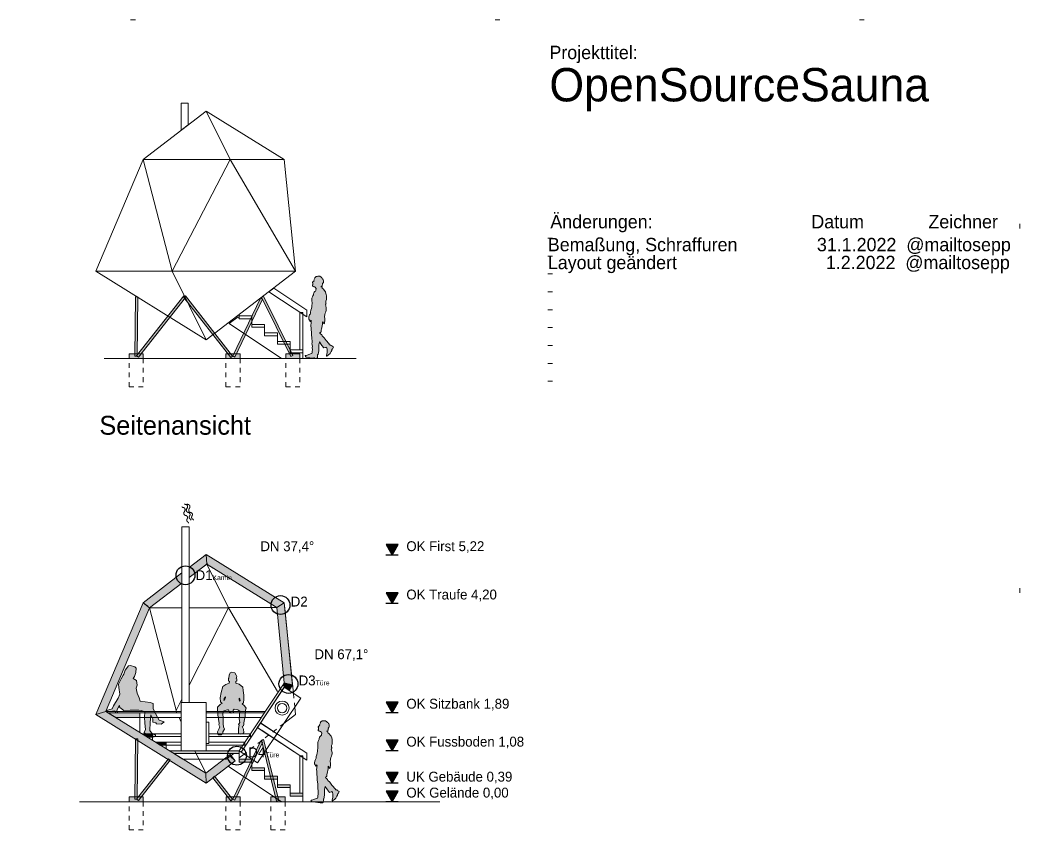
# Model space of a CAD drawing. Header units: metres. Extents: x -6 to 36, y -18 to 11.7.
# Drawn here: x 14.82 to 36, y -5.76 to 11.7 of the extents above; entities that cross this region are included whole.
import ezdxf

# ---------------------------------------------------------------- set-up
doc = ezdxf.new("R2010")
doc.units = ezdxf.units.M
doc.header["$LTSCALE"] = 2.54
doc.linetypes.add('ACAD_ISO07W100', pattern=[3, 0, -3])
doc.linetypes.add('Dash Style-5', pattern=[0.041656, 0.013885, -0.027771])
for name, color, linetype, lineweight, true_color in [('Dimension', 7, 'Continuous', 25, 0x000000), ('Fläche ... Fläche-Beton', 7, 'Continuous', 5, 0xd5d8d8), ('Fläche ... Fläche-Stahl', 7, 'Continuous', 5, 0xc9c5bf), ('Fläche ... Fläche-Weiss', 7, 'Continuous', 25, 0xfafafa), ('Linie ... Line-Plankopf', 7, 'ACAD_ISO07W100', 5, 0x000000), ('Linie ... Linie-Ansicht', 7, 'Continuous', 5, 0x000000), ('Linie ... Linie-Detail', 1, 'Continuous', 25, 0xff0000), ('Linie ... Linie-Holz', 7, 'Continuous', 35, 0x000000), ('Linie ... Linie-Verdeckt', 7, 'Dash Style-5', 5, 0x000000), ('Schnitt ... Schnitt-Holz', 7, 'Continuous', 0, 0x000000), ('Text', 7, 'Continuous', 25, 0x000000)]:
    doc.layers.add(name, color=color, linetype=linetype, lineweight=lineweight, true_color=true_color)
doc.styles.add('textstyle11', font='')
doc.styles.add('textstyle12', font='')
doc.styles.add('textstyle13', font='')
doc.styles.add('textstyle14', font='')
doc.styles.add('textstyle23', font='FUTURAL.TTF')
doc.styles.add('textstyle24', font='FUTURAL.TTF')
doc.styles.add('textstyle25', font='FUTURAL.TTF')
doc.styles.add('textstyle26', font='FUTURAL.TTF')
doc.styles.add('textstyle27', font='FUTURAL.TTF')
doc.styles.add('textstyle28', font='FUTURAL.TTF')
doc.styles.add('textstyle29', font='FUTURAL.TTF')
doc.styles.add('textstyle30', font='FUTURAL.TTF')
doc.styles.add('textstyle36', font='FUTURAL.TTF')
doc.styles.add('textstyle37', font='FUTURAL.TTF')
doc.styles.add('textstyle38', font='FUTURAL.TTF')
doc.styles.add('textstyle39', font='FUTURAL.TTF')
doc.styles.add('textstyle51', font='')
doc.styles.add('textstyle60', font='')
doc.styles.add('textstyle61', font='')
doc.styles.get('textstyle11').set_extended_font_data('Futura Lt BT')
doc.styles.get('textstyle12').set_extended_font_data('Futura Lt BT')
doc.styles.get('textstyle13').set_extended_font_data('Futura Lt BT')
doc.styles.get('textstyle14').set_extended_font_data('Futura Lt BT')
doc.styles.get('textstyle51').set_extended_font_data('Futura Lt BT')
doc.styles.get('textstyle60').set_extended_font_data('Futura Lt BT')
doc.styles.get('textstyle61').set_extended_font_data('Futura Lt BT')

# ---------------------------------------------------------------- blocks, each defined once
blk = doc.blocks.new('Höhenkote')
at = {"layer": 'Dimension', "transparency": 33554687}
blk.add_hatch(color=256, dxfattribs=at).paths.add_polyline_path([(0.13, 0.225), (-0.13, 0.225), (0, 0)], flags=0)
at = {"layer": 'Dimension'}
for q in [(-0.133, 0), (0.13, 0), (0.13, 0), (0.13, 0), (0.13, 0), (0.13, 0), (0.13, 0)]:
    blk.add_line((0.13, 0), q, dxfattribs=at)
at = {"layer": 'Dimension', "flags": 128}
blk.add_lwpolyline([(0.13, 0.225), (-0.13, 0.225), (0, 0)], close=True, dxfattribs=at)
blk = doc.blocks.new('Plankopf A4 hoch')
at = {"layer": 'Linie ... Line-Plankopf'}
for p, q in [((0, -2.673), (6.956, -2.673)), ((0, -2.941), (6.956, -2.941)), ((0, -3.209), (6.956, -3.209)), ((0, -3.477), (6.956, -3.477)), ((0, -3.745), (6.956, -3.745)), ((0, -4.013), (6.956, -4.013)), ((0, -4.281), (6.956, -4.281)), ((0, -4.548), (6.956, -4.548)), ((0, -4.816), (6.956, -4.816))]:
    blk.add_line(p, q, dxfattribs=at)
at = {"layer": 'Linie ... Linie-Verdeckt', "char_height": 0.3, "attachment_point": 1}
for s, insert, style in [('\\H0.2;Projekttitel: \\P\\H0.499999;OpenSourceSauna', (0.022, 0.21), 'textstyle14'), ('\\H0.2;Änderungen:                                Datum             Zeichner', (0.036, -2.325), 'textstyle12'), ('\\H0.2;Plannummer:\\~\\H0.5;1\\H0.2;\\PPlaninhalt: \\~Gesamtplan mit Grundriss, \\PSchnitt und Ansichten\\PMaßstab: \\~1:100\\PDatum\\~28.1.2022', (0.063, -16.102), 'textstyle13'), ('\\H0.1;Entwurfsverfasser: Josef Lehner Dipl.-Ing. (FH)\\PDownload: \\c14313472;\\Lwww.github.com/mailtosepp/OpenSourceSauna\\P\\c0;\\lHomepage: \\c14313472;\\Lwww.opensourcesauna.de\\P\\c0;\\lBüro Team-Holzkopf\\PLiebigstraße 39 \\fFutura Lt BT|b0|i1|c0|p0;Gartenhaus\\P\\fFutura Lt BT|b0|i0|c0|p0;D-80538 München ', (0.021, -18.838), 'textstyle11')]:
    blk.add_mtext(s, dxfattribs=dict(at, insert=insert, style=style))

msp = doc.modelspace()

# ---------------------------------------------------------------- hatches: boundary and pattern name
at = {"layer": 'Fläche ... Fläche-Beton', "linetype": 'Continuous', "lineweight": 0, "true_color": 0xadadad, "transparency": 33554687}
for points in [[(17.127, 4.629), (17.427, 4.629), (17.427, 4.529), (17.127, 4.529)], [(19.179, 4.629), (19.479, 4.629), (19.479, 4.529), (19.179, 4.529)], [(20.447, 4.629), (20.747, 4.629), (20.747, 4.529), (20.447, 4.529)], [(17.127, -4.762), (17.427, -4.762), (17.427, -4.862), (17.127, -4.862)], [(19.183, -4.762), (19.483, -4.762), (19.483, -4.862), (19.183, -4.862)], [(20.131, -4.762), (20.431, -4.762), (20.431, -4.862), (20.131, -4.862)]]:
    msp.add_hatch(color=253, dxfattribs=at).paths.add_polyline_path(points, flags=0)
at = {"layer": 'Fläche ... Fläche-Stahl', "linetype": 'Continuous', "lineweight": 0, "true_color": 0xadadad, "transparency": 33554687}
for points in [[(17.302, 4.579), (17.252, 4.579), (17.264, 5.837), (17.314, 5.837)], [(17.327, 4.553), (17.288, 4.584), (18.287, 5.853), (18.326, 5.822)], [(19.32, 4.58), (19.281, 4.549), (18.287, 5.822), (18.326, 5.853)], [(19.371, 4.559), (19.326, 4.581), (19.909, 5.804), (19.954, 5.782)], [(20.599, 4.59), (20.554, 4.568), (19.931, 5.826), (19.975, 5.848)], [(17.302, -4.812), (17.252, -4.812), (17.264, -3.529), (17.314, -3.529)], [(19.371, -4.832), (19.326, -4.81), (19.909, -3.587), (19.954, -3.609)], [(20.297, -4.839), (20.248, -4.851), (19.929, -3.559), (19.977, -3.547)], [(17.327, -4.838), (17.288, -4.807), (17.959, -3.954), (17.999, -3.985)], [(19.32, -4.811), (19.281, -4.841), (18.9, -4.354), (18.94, -4.324)]]:
    msp.add_hatch(color=253, dxfattribs=at).paths.add_polyline_path(points, flags=0)
at = {"layer": 'Fläche ... Fläche-Weiss', "true_color": 0xf2f2f2, "transparency": 33554687}
for points in [[(21.318, 4.575), (21.354, 4.603), (21.384, 4.632), (21.405, 4.673), (21.419, 4.697), (21.421, 4.716), (21.423, 4.72), (21.429, 4.726), (21.437, 4.726), (21.455, 4.776), (21.43, 4.785), (21.429, 4.79), (21.428, 4.795), (21.417, 4.801), (21.404, 4.806), (21.389, 4.812), (21.382, 4.816), (21.38, 4.821), (21.381, 4.829), (21.376, 4.833), (21.369, 4.833), (21.352, 4.851), (21.336, 4.868), (21.322, 4.889), (21.299, 4.906), (21.258, 4.968), (21.22, 5.007), (21.21, 5.029), (21.201, 5.037), (21.19, 5.046), (21.183, 5.051), (21.179, 5.056), (21.169, 5.06), (21.17, 5.073), (21.174, 5.08), (21.184, 5.082), (21.187, 5.084), (21.188, 5.093), (21.193, 5.094), (21.193, 5.105), (21.194, 5.12), (21.194, 5.134), (21.2, 5.152), (21.223, 5.254), (21.227, 5.285), (21.227, 5.3), (21.232, 5.309), (21.241, 5.296), (21.247, 5.275), (21.256, 5.259), (21.264, 5.274), (21.265, 5.29), (21.272, 5.323), (21.272, 5.374), (21.264, 5.408), (21.271, 5.457), (21.283, 5.49), (21.297, 5.519), (21.302, 5.549), (21.305, 5.57), (21.305, 5.601), (21.297, 5.646), (21.29, 5.67), (21.3, 5.68), (21.297, 5.689), (21.298, 5.694), (21.298, 5.704), (21.297, 5.709), (21.297, 5.746), (21.307, 5.778), (21.306, 5.808), (21.308, 5.827), (21.311, 5.853), (21.305, 5.885), (21.291, 5.93), (21.287, 5.943), (21.236, 6.002), (21.22, 6.017), (21.215, 6.045), (21.188, 6.049), (21.211, 6.059), (21.221, 6.067), (21.218, 6.082), (21.227, 6.093), (21.228, 6.101), (21.224, 6.116), (21.236, 6.131), (21.241, 6.132), (21.243, 6.14), (21.243, 6.169), (21.243, 6.182), (21.242, 6.192), (21.235, 6.205), (21.229, 6.214), (21.221, 6.226), (21.211, 6.239), (21.205, 6.244), (21.195, 6.25), (21.167, 6.27), (21.159, 6.272), (21.147, 6.27), (21.125, 6.269), (21.111, 6.268), (21.097, 6.268), (21.094, 6.267), (21.096, 6.266), (21.097, 6.266), (21.094, 6.264), (21.085, 6.262), (21.084, 6.261), (21.076, 6.254), (21.066, 6.247), (21.057, 6.24), (21.061, 6.237), (21.059, 6.228), (21.048, 6.199), (21.042, 6.189), (21.045, 6.177), (21.014, 6.142), (21.011, 6.137), (21.011, 6.134), (21.018, 6.129), (21.022, 6.127), (21.02, 6.118), (21.02, 6.109), (21.022, 6.105), (21.02, 6.104), (21.018, 6.095), (21.02, 6.088), (21.016, 6.085), (21.013, 6.079), (21.013, 6.071), (21.014, 6.062), (21.018, 6.059), (21.031, 6.053), (21.04, 6.051), (21.046, 6.049), (21.058, 6.044), (21.069, 6.04), (21.076, 6.035), (21.079, 6.025), (21.083, 6.015), (21.087, 6.012), (21.09, 6.011), (21.083, 5.976), (21.082, 5.967), (21.073, 5.957), (21.059, 5.946), (21.048, 5.931), (21.043, 5.922), (21.035, 5.89), (21.031, 5.879), (21.019, 5.856), (21.01, 5.835), (21.007, 5.819), (21.002, 5.803), (21.002, 5.788), (21.002, 5.733), (21.004, 5.719), (20.997, 5.62), (20.989, 5.59), (20.981, 5.55), (20.967, 5.513), (20.967, 5.48), (20.961, 5.466), (20.952, 5.45), (20.938, 5.414), (20.934, 5.384), (20.934, 5.361), (20.951, 5.338), (20.96, 5.306), (20.965, 5.312), (20.979, 5.33), (20.987, 5.341), (20.988, 5.32), (20.984, 5.28), (20.979, 5.234), (20.981, 5.208), (20.982, 5.186), (20.985, 5.172), (20.987, 5.122), (20.993, 5.101), (20.993, 5.078), (20.993, 5.058), (20.994, 5.037), (20.994, 5.022), (20.997, 4.971), (21.002, 4.934), (21.003, 4.912), (21.006, 4.889), (21.006, 4.868), (21.002, 4.836), (21.01, 4.787), (21.009, 4.753), (21.01, 4.719), (21.007, 4.678), (21.005, 4.656), (20.998, 4.631), (20.973, 4.624), (20.918, 4.606), (20.877, 4.592), (20.865, 4.588), (20.861, 4.585), (20.86, 4.581), (20.866, 4.571), (20.878, 4.558), (20.953, 4.544), (21.007, 4.538), (21.043, 4.543), (21.051, 4.542), (21.058, 4.537), (21.061, 4.531), (21.109, 4.529), (21.114, 4.539), (21.117, 4.55), (21.122, 4.587), (21.122, 4.607), (21.132, 4.618), (21.144, 4.693), (21.146, 4.72), (21.147, 4.744), (21.149, 4.813), (21.149, 4.824), (21.156, 4.842), (21.162, 4.878), (21.213, 4.806), (21.252, 4.751), (21.285, 4.763), (21.302, 4.771), (21.305, 4.765), (21.305, 4.761), (21.31, 4.755), (21.313, 4.754), (21.32, 4.726), (21.323, 4.695), (21.326, 4.653), (21.308, 4.592), (21.307, 4.582), (21.309, 4.578), (21.311, 4.577), (21.316, 4.575)], [(17.862, -3.178), (17.806, -3.222), (17.707, -3.212), (17.696, -3.189), (17.632, -3.176), (17.632, -3.105), (17.588, -3.019), (17.574, -3.185), (17.569, -3.357), (17.621, -3.429), (17.688, -3.448), (17.686, -3.483), (17.632, -3.498), (17.556, -3.497), (17.522, -3.439), (17.483, -3.431), (17.448, -3.399), (17.477, -3.333), (17.459, -3.197), (17.455, -3.068), (17.458, -2.956), (17.391, -2.933), (17.333, -2.92), (17.153, -2.924), (17.014, -2.931), (16.93, -2.868), (16.923, -2.826), (16.901, -2.862), (16.867, -2.926), (16.882, -2.976), (16.846, -2.978), (16.824, -2.938), (16.676, -2.959), (16.652, -2.928), (16.771, -2.896), (16.8, -2.831), (16.894, -2.672), (16.933, -2.583), (16.911, -2.44), (16.905, -2.373), (16.959, -2.256), (17, -2.183), (17.015, -2.16), (17.042, -2.079), (17.112, -1.987), (17.16, -1.976), (17.251, -2.005), (17.281, -2.032), (17.272, -2.127), (17.244, -2.213), (17.215, -2.253), (17.287, -2.298), (17.299, -2.393), (17.275, -2.459), (17.3, -2.561), (17.34, -2.662), (17.361, -2.732), (17.575, -2.761), (17.637, -2.784), (17.641, -2.887), (17.707, -3.038), (17.764, -3.132), (17.869, -3.169)], [(21.439, -4.844), (21.476, -4.816), (21.506, -4.788), (21.526, -4.746), (21.54, -4.722), (21.543, -4.704), (21.544, -4.7), (21.55, -4.693), (21.558, -4.693), (21.576, -4.644), (21.551, -4.634), (21.55, -4.629), (21.549, -4.624), (21.538, -4.618), (21.525, -4.613), (21.51, -4.608), (21.503, -4.603), (21.501, -4.598), (21.502, -4.591), (21.497, -4.587), (21.49, -4.587), (21.473, -4.569), (21.457, -4.551), (21.443, -4.53), (21.42, -4.513), (21.379, -4.451), (21.341, -4.412), (21.331, -4.391), (21.322, -4.382), (21.311, -4.374), (21.304, -4.368), (21.3, -4.363), (21.29, -4.359), (21.291, -4.347), (21.295, -4.339), (21.305, -4.337), (21.309, -4.336), (21.309, -4.327), (21.314, -4.325), (21.314, -4.314), (21.315, -4.3), (21.315, -4.286), (21.321, -4.267), (21.344, -4.165), (21.348, -4.135), (21.348, -4.119), (21.353, -4.11), (21.362, -4.124), (21.368, -4.144), (21.377, -4.16), (21.385, -4.145), (21.386, -4.129), (21.393, -4.096), (21.393, -4.045), (21.385, -4.011), (21.392, -3.962), (21.404, -3.929), (21.418, -3.9), (21.423, -3.871), (21.427, -3.849), (21.426, -3.818), (21.418, -3.774), (21.411, -3.749), (21.421, -3.74), (21.418, -3.731), (21.419, -3.725), (21.419, -3.716), (21.418, -3.71), (21.418, -3.673), (21.428, -3.641), (21.427, -3.612), (21.429, -3.592), (21.432, -3.566), (21.426, -3.534), (21.412, -3.489), (21.408, -3.476), (21.357, -3.417), (21.341, -3.402), (21.336, -3.374), (21.31, -3.371), (21.332, -3.36), (21.343, -3.352), (21.339, -3.337), (21.348, -3.327), (21.349, -3.319), (21.345, -3.304), (21.357, -3.288), (21.362, -3.287), (21.364, -3.279), (21.364, -3.25), (21.364, -3.238), (21.363, -3.228), (21.357, -3.214), (21.35, -3.205), (21.342, -3.194), (21.332, -3.181), (21.326, -3.176), (21.316, -3.169), (21.288, -3.149), (21.28, -3.148), (21.268, -3.149), (21.246, -3.15), (21.232, -3.151), (21.218, -3.151), (21.215, -3.152), (21.217, -3.153), (21.218, -3.154), (21.215, -3.156), (21.206, -3.157), (21.205, -3.159), (21.197, -3.166), (21.187, -3.173), (21.178, -3.18), (21.182, -3.182), (21.18, -3.191), (21.169, -3.221), (21.163, -3.231), (21.166, -3.242), (21.135, -3.277), (21.132, -3.282), (21.133, -3.285), (21.139, -3.29), (21.143, -3.293), (21.141, -3.302), (21.141, -3.311), (21.143, -3.314), (21.141, -3.316), (21.14, -3.324), (21.141, -3.332), (21.137, -3.335), (21.135, -3.341), (21.135, -3.348), (21.135, -3.357), (21.139, -3.361), (21.152, -3.366), (21.161, -3.368), (21.167, -3.371), (21.179, -3.375), (21.19, -3.379), (21.197, -3.384), (21.2, -3.394), (21.204, -3.404), (21.208, -3.408), (21.211, -3.409), (21.204, -3.443), (21.203, -3.452), (21.194, -3.463), (21.18, -3.473), (21.169, -3.489), (21.164, -3.497), (21.156, -3.529), (21.152, -3.541), (21.14, -3.564), (21.131, -3.585), (21.128, -3.601), (21.123, -3.617), (21.123, -3.632), (21.123, -3.687), (21.125, -3.701), (21.118, -3.799), (21.11, -3.83), (21.102, -3.869), (21.088, -3.906), (21.088, -3.939), (21.082, -3.953), (21.073, -3.969), (21.06, -4.005), (21.055, -4.036), (21.055, -4.058), (21.072, -4.082), (21.081, -4.114), (21.086, -4.107), (21.1, -4.089), (21.108, -4.078), (21.109, -4.099), (21.105, -4.139), (21.1, -4.186), (21.102, -4.212), (21.103, -4.233), (21.106, -4.248), (21.108, -4.298), (21.114, -4.318), (21.114, -4.341), (21.114, -4.361), (21.115, -4.382), (21.115, -4.398), (21.118, -4.449), (21.123, -4.486), (21.124, -4.507), (21.127, -4.53), (21.127, -4.551), (21.123, -4.583), (21.131, -4.632), (21.13, -4.666), (21.131, -4.701), (21.129, -4.741), (21.126, -4.763), (21.119, -4.788), (21.094, -4.795), (21.039, -4.813), (20.998, -4.827), (20.986, -4.831), (20.982, -4.834), (20.981, -4.839), (20.987, -4.848), (20.999, -4.862), (21.074, -4.875), (21.128, -4.881), (21.164, -4.877), (21.172, -4.878), (21.179, -4.883), (21.182, -4.889), (21.23, -4.89), (21.235, -4.88), (21.238, -4.87), (21.243, -4.833), (21.243, -4.812), (21.253, -4.802), (21.265, -4.726), (21.267, -4.7), (21.268, -4.675), (21.27, -4.606), (21.27, -4.596), (21.277, -4.577), (21.283, -4.541), (21.334, -4.613), (21.373, -4.668), (21.406, -4.656), (21.423, -4.649), (21.426, -4.654), (21.426, -4.658), (21.431, -4.664), (21.434, -4.665), (21.441, -4.693), (21.444, -4.724), (21.447, -4.766), (21.429, -4.828), (21.428, -4.837), (21.43, -4.841), (21.432, -4.843), (21.437, -4.844)]]:
    msp.add_hatch(color=7, dxfattribs=at).paths.add_polyline_path(points, flags=0)
h = msp.add_hatch(color=7, dxfattribs=at)
h.paths.add_polyline_path([(19.051, -3.279), (19.036, -3.314), (19.001, -3.379), (19.016, -3.444), (19.076, -3.444), (19.111, -3.414), (19.111, -3.379), (19.146, -3.329), (19.126, -3.279), (19.121, -3.214), (19.121, -3.099), (19.116, -2.989), (19.136, -2.939), (19.211, -2.919), (19.236, -2.914), (19.246, -2.954), (19.291, -2.984), (19.341, -2.969), (19.331, -2.924), (19.356, -2.904), (19.431, -2.919), (19.476, -2.944), (19.461, -3.104), (19.476, -3.184), (19.446, -3.224), (19.461, -3.244), (19.446, -3.309), (19.446, -3.419), (19.481, -3.434), (19.536, -3.424), (19.556, -3.399), (19.551, -3.329), (19.526, -3.269), (19.551, -3.254), (19.561, -3.219), (19.556, -3.189), (19.586, -3.049), (19.596, -2.924), (19.606, -2.884), (19.571, -2.834), (19.526, -2.789), (19.551, -2.769), (19.556, -2.689), (19.556, -2.604), (19.541, -2.509), (19.536, -2.439), (19.456, -2.374), (19.391, -2.349), (19.386, -2.319), (19.411, -2.299), (19.411, -2.259), (19.396, -2.254), (19.411, -2.209), (19.396, -2.179), (19.366, -2.134), (19.301, -2.119), (19.271, -2.134), (19.246, -2.184), (19.241, -2.244), (19.231, -2.254), (19.231, -2.304), (19.256, -2.314), (19.251, -2.349), (19.176, -2.379), (19.116, -2.424), (19.076, -2.549), (19.056, -2.664), (19.066, -2.744), (19.096, -2.784), (19.061, -2.794), (19.001, -2.859), (19.001, -2.899), (19.006, -3.019), (19.036, -3.209), (19.031, -3.234), (19.046, -3.259)], flags=0)
h.paths.add_polyline_path([(19.47, -2.689), (19.482, -2.721), (19.468, -2.735), (19.458, -2.705), (19.462, -2.669)], flags=0)
h.paths.add_polyline_path([(19.154, -2.691), (19.134, -2.717), (19.142, -2.679), (19.164, -2.647), (19.168, -2.643), (19.168, -2.663)], flags=0)
at = {"layer": 'Schnitt ... Schnitt-Holz', "true_color": 0xf8bd00, "transparency": 33554687}
h = msp.add_hatch(color=40, dxfattribs=at)
h.paths.add_polyline_path([(17.424, -0.646), (18.248, -0.015), (18.248, -0.229), (17.563, -0.754)], flags=0)
h.paths.add_polyline_path([(18.398, 0.099), (18.761, 0.378), (18.772, 0.171), (18.398, -0.115), (18.398, 0.099), (18.761, 0.378)], flags=0)
at = {"layer": 'Schnitt ... Schnitt-Holz', "linetype": 'Continuous', "lineweight": 0, "true_color": 0xf8bd00, "transparency": 33554687}
for points in [[(20.415, -0.646), (18.761, 0.378), (18.772, 0.171), (20.224, -0.728), (20.254, -0.747)], [(17.424, -0.646), (16.422, -3.016), (16.635, -2.948), (16.642, -2.932), (17.563, -0.754)], [(20.254, -0.747), (20.415, -2.346), (20.591, -2.389), (20.585, -2.334), (20.427, -0.765), (20.415, -0.646)], [(20.524, -2.49), (20.382, -2.396), (20.415, -2.346), (20.591, -2.389)], [(18.751, -4.261), (16.635, -2.948), (16.422, -3.016), (18.761, -4.468)], [(16.846, -3.078), (16.684, -2.978), (17.352, -2.978), (17.352, -3.078)], [(17.496, -3.482), (17.399, -3.422), (17.622, -3.422), (17.622, -3.482)], [(17.786, -3.662), (17.689, -3.602), (17.912, -3.602), (17.912, -3.662)], [(18.076, -3.842), (17.979, -3.782), (19.458, -3.782), (19.458, -3.842)], [(18.751, -4.261), (18.761, -4.468), (19.374, -3.998), (19.27, -3.863)], [(19.458, -4.022), (19.458, -3.962), (19.728, -3.962), (19.728, -4.022)], [(19.728, -4.202), (19.728, -4.142), (19.998, -4.142), (19.998, -4.202)], [(19.998, -4.382), (19.998, -4.322), (20.268, -4.322), (20.268, -4.382)], [(20.268, -4.562), (20.268, -4.502), (20.538, -4.502), (20.538, -4.562)], [(20.538, -4.742), (20.538, -4.682), (20.808, -4.682), (20.808, -4.742)]]:
    msp.add_hatch(color=40, dxfattribs=at).paths.add_polyline_path(points, flags=0)

# ---------------------------------------------------------------- linework, layer by layer
at = {"layer": 'Fläche ... Fläche-Beton', "color": 7, "linetype": 'Continuous', "lineweight": 5}
for points in [[(17.127, 4.629), (17.427, 4.629), (17.427, 4.529), (17.127, 4.529)], [(19.179, 4.629), (19.479, 4.629), (19.479, 4.529), (19.179, 4.529)], [(20.447, 4.629), (20.747, 4.629), (20.747, 4.529), (20.447, 4.529)], [(17.127, -4.762), (17.427, -4.762), (17.427, -4.862), (17.127, -4.862)], [(19.183, -4.762), (19.483, -4.762), (19.483, -4.862), (19.183, -4.862)], [(20.131, -4.762), (20.431, -4.762), (20.431, -4.862), (20.131, -4.862)]]:
    msp.add_lwpolyline(points, close=True, dxfattribs=at)
at = {"layer": 'Fläche ... Fläche-Stahl', "color": 7, "linetype": 'Continuous', "lineweight": 5}
msp.add_line((18.277, 5.896), (18.336, 5.778), dxfattribs=at)
msp.add_line((18.277, 5.896), (18.336, 5.778), dxfattribs=at)
at = {"layer": 'Fläche ... Fläche-Stahl', "color": 18, "linetype": 'Continuous', "lineweight": 5, "true_color": 0x000000}
msp.add_line((19.953, -3.553), (19.909, -3.587), dxfattribs=at)
at = {"layer": 'Fläche ... Fläche-Stahl', "color": 7, "linetype": 'Continuous', "lineweight": 5}
for points in [[(17.302, 4.579), (17.252, 4.579), (17.264, 5.837), (17.314, 5.837)], [(17.327, 4.553), (17.288, 4.584), (18.287, 5.853), (18.326, 5.822)], [(19.32, 4.58), (19.281, 4.549), (18.287, 5.822), (18.326, 5.853)], [(19.371, 4.559), (19.326, 4.581), (19.909, 5.804), (19.954, 5.782)], [(20.599, 4.59), (20.554, 4.568), (19.931, 5.826), (19.975, 5.848)], [(17.302, -4.812), (17.252, -4.812), (17.264, -3.529), (17.314, -3.529)], [(19.371, -4.832), (19.326, -4.81), (19.909, -3.587), (19.954, -3.609)], [(20.297, -4.839), (20.248, -4.851), (19.929, -3.559), (19.977, -3.547)], [(17.327, -4.838), (17.288, -4.807), (17.959, -3.954), (17.999, -3.985)], [(19.32, -4.811), (19.281, -4.841), (18.9, -4.354), (18.94, -4.324)]]:
    msp.add_lwpolyline(points, close=True, dxfattribs=at)
at = {"layer": 'Fläche ... Fläche-Weiss', "color": 7, "linetype": 'Continuous', "lineweight": 5, "true_color": 0xf2f2f2}
for points in [[(19.154, -2.691), (19.134, -2.717), (19.142, -2.679), (19.164, -2.647), (19.168, -2.643), (19.168, -2.663)], [(19.47, -2.689), (19.482, -2.721), (19.468, -2.735), (19.458, -2.705), (19.462, -2.669)]]:
    msp.add_lwpolyline(points, close=True, dxfattribs=at)
at = {"layer": 'Linie ... Line-Plankopf', "flags": 128}
msp.add_lwpolyline([(-6, 11.7), (36, 11.7), (36, -18), (-6, -18)], close=True, dxfattribs=at)
at = {"layer": 'Linie ... Linie-Ansicht', "linetype": 'Continuous', "lineweight": 5}
for p, q in [((18.761, 9.768), (17.424, 8.745)), ((18.761, 9.768), (20.415, 8.745)), ((19.272, 8.745), (18.761, 9.768)), ((17.424, 8.745), (16.422, 6.375)), ((17.424, 8.745), (18.039, 6.375)), ((20.415, 8.745), (17.424, 8.745)), ((19.272, 8.745), (18.039, 6.375)), ((19.272, 8.745), (20.654, 6.375)), ((20.415, 8.745), (20.654, 6.375)), ((18.761, 4.923), (16.422, 6.375)), ((16.422, 6.375), (20.654, 6.375)), ((18.039, 6.375), (18.761, 4.923)), ((20.654, 6.375), (18.761, 4.923)), ((16.6, 4.529), (21.936, 4.529)), ((20.358, -4.862), (19.229, -4.109)), ((16.079, -4.862), (23.709, -4.862))]:
    msp.add_line(p, q, dxfattribs=at)
at = {"layer": 'Linie ... Linie-Ansicht'}
for p, q in [((18.398, 0.099), (18.398, -0.115)), ((18.248, -0.015), (18.248, -0.229))]:
    msp.add_line(p, q, dxfattribs=at)
at = {"layer": 'Linie ... Linie-Ansicht', "color": 18, "linetype": 'Continuous', "lineweight": 5, "true_color": 0x000000}
for p, q in [((19.233, -0.754), (18.772, 0.171)), ((18.248, -0.754), (17.563, -0.754)), ((17.563, -0.754), (18.14, -2.978)), ((19.233, -0.754), (18.398, -0.754)), ((19.233, -0.754), (18.398, -2.394)), ((19.23, -0.746), (20.254, -0.747)), ((19.233, -0.754), (20.268, -2.528)), ((20.415, -0.646), (20.609, -2.567)), ((18.248, -2.688), (18.127, -2.927)), ((16.635, -2.948), (18.232, -2.948)), ((18.122, -2.948), (18.137, -2.978)), ((18.761, -2.948), (20.014, -2.948)), ((20.638, -2.859), (20.654, -3.016)), ((18.159, -2.978), (18.232, -2.978)), ((18.185, -3.078), (18.232, -3.177)), ((18.761, -2.978), (19.857, -2.978)), ((20.654, -3.016), (20.408, -3.204)), ((19.938, -3.346), (20.89, -3.98)), ((18.522, -3.782), (18.751, -4.261)), ((19.564, -3.852), (19.458, -3.933)), ((20.89, -3.836), (20.89, -3.98))]:
    msp.add_line(p, q, dxfattribs=at)
at = {"layer": 'Linie ... Linie-Ansicht', "color": 7, "linetype": 'Continuous', "lineweight": 5}
for p, q in [((17.352, -3.078), (17.352, -3.392)), ((17.622, -3.482), (17.622, -3.56)), ((17.912, -3.662), (17.912, -3.74))]:
    msp.add_line(p, q, dxfattribs=at)
at = {"layer": 'Linie ... Linie-Ansicht', "linetype": 'Continuous', "lineweight": 5}
for points in [[(18.232, 9.363), (18.232, 9.938), (18.382, 9.938), (18.379, 9.476)], [(21.318, 4.575), (21.354, 4.603), (21.384, 4.632), (21.405, 4.673), (21.419, 4.697), (21.421, 4.716), (21.423, 4.72), (21.429, 4.726), (21.437, 4.726), (21.455, 4.776), (21.43, 4.785), (21.429, 4.79), (21.428, 4.795), (21.417, 4.801), (21.404, 4.806), (21.389, 4.812), (21.382, 4.816), (21.38, 4.821), (21.381, 4.829), (21.376, 4.833), (21.369, 4.833), (21.352, 4.851), (21.336, 4.868), (21.322, 4.889), (21.299, 4.906), (21.258, 4.968), (21.22, 5.007), (21.21, 5.029), (21.201, 5.037), (21.19, 5.046), (21.183, 5.051), (21.179, 5.056), (21.169, 5.06), (21.17, 5.073), (21.174, 5.08), (21.184, 5.082), (21.187, 5.084), (21.188, 5.093), (21.193, 5.094), (21.193, 5.105), (21.194, 5.12), (21.194, 5.134), (21.2, 5.152), (21.223, 5.254), (21.227, 5.285), (21.227, 5.3), (21.232, 5.309), (21.241, 5.296), (21.247, 5.275), (21.256, 5.259), (21.264, 5.274), (21.265, 5.29), (21.272, 5.323), (21.272, 5.374), (21.264, 5.408), (21.271, 5.457), (21.283, 5.49), (21.297, 5.519), (21.302, 5.549), (21.305, 5.57), (21.305, 5.601), (21.297, 5.646), (21.29, 5.67), (21.3, 5.68), (21.297, 5.689), (21.298, 5.694), (21.298, 5.704), (21.297, 5.709), (21.297, 5.746), (21.307, 5.778), (21.306, 5.808), (21.308, 5.827), (21.311, 5.853), (21.305, 5.885), (21.291, 5.93), (21.287, 5.943), (21.236, 6.002), (21.22, 6.017), (21.215, 6.045), (21.188, 6.049), (21.211, 6.059), (21.221, 6.067), (21.218, 6.082), (21.227, 6.093), (21.228, 6.101), (21.224, 6.116), (21.236, 6.131), (21.241, 6.132), (21.243, 6.14), (21.243, 6.169), (21.243, 6.182), (21.242, 6.192), (21.235, 6.205), (21.229, 6.214), (21.221, 6.226), (21.211, 6.239), (21.205, 6.244), (21.195, 6.25), (21.167, 6.27), (21.159, 6.272), (21.147, 6.27), (21.125, 6.269), (21.111, 6.268), (21.097, 6.268), (21.094, 6.267), (21.096, 6.266), (21.097, 6.266), (21.094, 6.264), (21.085, 6.262), (21.084, 6.261), (21.076, 6.254), (21.066, 6.247), (21.057, 6.24), (21.061, 6.237), (21.059, 6.228), (21.048, 6.199), (21.042, 6.189), (21.045, 6.177), (21.014, 6.142), (21.011, 6.137), (21.011, 6.134), (21.018, 6.129), (21.022, 6.127), (21.02, 6.118), (21.02, 6.109), (21.022, 6.105), (21.02, 6.104), (21.018, 6.095), (21.02, 6.088), (21.016, 6.085), (21.013, 6.079), (21.013, 6.071), (21.014, 6.062), (21.018, 6.059), (21.031, 6.053), (21.04, 6.051), (21.046, 6.049), (21.058, 6.044), (21.069, 6.04), (21.076, 6.035), (21.079, 6.025), (21.083, 6.015), (21.087, 6.012), (21.09, 6.011), (21.083, 5.976), (21.082, 5.967), (21.073, 5.957), (21.059, 5.946), (21.048, 5.931), (21.043, 5.922), (21.035, 5.89), (21.031, 5.879), (21.019, 5.856), (21.01, 5.835), (21.007, 5.819), (21.002, 5.803), (21.002, 5.788), (21.002, 5.733), (21.004, 5.719), (20.997, 5.62), (20.989, 5.59), (20.981, 5.55), (20.967, 5.513), (20.967, 5.48), (20.961, 5.466), (20.952, 5.45), (20.938, 5.414), (20.934, 5.384), (20.934, 5.361), (20.951, 5.338), (20.96, 5.306), (20.965, 5.312), (20.979, 5.33), (20.987, 5.341), (20.988, 5.32), (20.984, 5.28), (20.979, 5.234), (20.981, 5.208), (20.982, 5.186), (20.985, 5.172), (20.987, 5.122), (20.993, 5.101), (20.993, 5.078), (20.993, 5.058), (20.994, 5.037), (20.994, 5.022), (20.997, 4.971), (21.002, 4.934), (21.003, 4.912), (21.006, 4.889), (21.006, 4.868), (21.002, 4.836), (21.01, 4.787), (21.009, 4.753), (21.01, 4.719), (21.007, 4.678), (21.005, 4.656), (20.998, 4.631), (20.973, 4.624), (20.918, 4.606), (20.877, 4.592), (20.865, 4.588), (20.861, 4.585), (20.86, 4.581), (20.866, 4.571), (20.878, 4.558), (20.953, 4.544), (21.007, 4.538), (21.043, 4.543), (21.051, 4.542), (21.058, 4.537), (21.061, 4.531), (21.109, 4.529), (21.114, 4.539), (21.117, 4.55), (21.122, 4.587), (21.122, 4.607), (21.132, 4.618), (21.144, 4.693), (21.146, 4.72), (21.147, 4.744), (21.149, 4.813), (21.149, 4.824), (21.156, 4.842), (21.162, 4.878), (21.213, 4.806), (21.252, 4.751), (21.285, 4.763), (21.302, 4.771), (21.305, 4.765), (21.305, 4.761), (21.31, 4.755), (21.313, 4.754), (21.32, 4.726), (21.323, 4.695), (21.326, 4.653), (21.308, 4.592), (21.307, 4.582), (21.309, 4.578), (21.311, 4.577), (21.316, 4.575)], [(20.091, 5.943), (20.191, 6.02), (20.89, 5.555), (20.89, 5.41)], [(19.251, 5.267), (19.437, 5.41), (19.458, 5.369), (19.728, 5.369), (19.728, 5.189), (19.998, 5.189), (19.998, 5.009), (20.268, 5.009), (20.268, 4.829), (20.538, 4.829), (20.538, 4.649), (20.808, 4.649), (20.808, 4.529), (20.358, 4.529)], [(19.458, 5.369), (19.458, 5.429), (19.728, 5.429), (19.728, 5.369)], [(20.748, 4.709), (20.748, 5.503), (20.808, 5.503), (20.808, 4.709)], [(20.268, 4.829), (20.268, 4.889), (20.538, 4.889), (20.538, 4.829)], [(20.538, 4.649), (20.538, 4.709), (20.808, 4.709), (20.808, 4.649)], [(19.051, -3.279), (19.036, -3.314), (19.001, -3.379), (19.016, -3.444), (19.076, -3.444), (19.111, -3.414), (19.111, -3.379), (19.146, -3.329), (19.126, -3.279), (19.121, -3.214), (19.121, -3.099), (19.116, -2.989), (19.136, -2.939), (19.211, -2.919), (19.236, -2.914), (19.246, -2.954), (19.291, -2.984), (19.341, -2.969), (19.331, -2.924), (19.356, -2.904), (19.431, -2.919), (19.476, -2.944), (19.461, -3.104), (19.476, -3.184), (19.446, -3.224), (19.461, -3.244), (19.446, -3.309), (19.446, -3.419), (19.481, -3.434), (19.536, -3.424), (19.556, -3.399), (19.551, -3.329), (19.526, -3.269), (19.551, -3.254), (19.561, -3.219), (19.556, -3.189), (19.586, -3.049), (19.596, -2.924), (19.606, -2.884), (19.571, -2.834), (19.526, -2.789), (19.551, -2.769), (19.556, -2.689), (19.556, -2.604), (19.541, -2.509), (19.536, -2.439), (19.456, -2.374), (19.391, -2.349), (19.386, -2.319), (19.411, -2.299), (19.411, -2.259), (19.396, -2.254), (19.411, -2.209), (19.396, -2.179), (19.366, -2.134), (19.301, -2.119), (19.271, -2.134), (19.246, -2.184), (19.241, -2.244), (19.231, -2.254), (19.231, -2.304), (19.256, -2.314), (19.251, -2.349), (19.176, -2.379), (19.116, -2.424), (19.076, -2.549), (19.056, -2.664), (19.066, -2.744), (19.096, -2.784), (19.061, -2.794), (19.001, -2.859), (19.001, -2.899), (19.006, -3.019), (19.036, -3.209), (19.031, -3.234), (19.046, -3.259)], [(20.808, -4.862), (20.808, -4.742), (20.538, -4.742), (20.538, -4.562), (20.268, -4.562), (20.268, -4.382), (19.998, -4.382), (19.998, -4.202), (19.728, -4.202), (19.728, -4.022), (19.458, -4.022), (19.458, -3.842), (19.272, -3.842), (19.272, -3.897), (19.374, -3.998), (19.229, -4.109), (20.358, -4.862)]]:
    msp.add_lwpolyline(points, close=True, dxfattribs=at)
msp.add_lwpolyline([(19.458, 5.458), (19.458, 5.429), (19.728, 5.429), (19.728, 5.249), (19.998, 5.249), (19.998, 5.069), (20.268, 5.069), (20.268, 4.889), (20.538, 4.889), (20.538, 4.709), (20.808, 4.709), (20.808, 4.529), (21.078, 4.529)], dxfattribs=at)
at = {"layer": 'Linie ... Linie-Ansicht', "color": 18, "linetype": 'Continuous', "lineweight": 5, "true_color": 0x000000}
for points in [[(18.248, -2.764), (18.248, 0.961), (18.398, 0.961), (18.398, -2.764)], [(17.862, -3.178), (17.806, -3.222), (17.707, -3.212), (17.696, -3.189), (17.632, -3.176), (17.632, -3.105), (17.588, -3.019), (17.574, -3.185), (17.569, -3.357), (17.621, -3.429), (17.688, -3.448), (17.686, -3.483), (17.632, -3.498), (17.556, -3.497), (17.522, -3.439), (17.483, -3.431), (17.448, -3.399), (17.477, -3.333), (17.459, -3.197), (17.455, -3.068), (17.458, -2.956), (17.391, -2.933), (17.333, -2.92), (17.153, -2.924), (17.014, -2.931), (16.93, -2.868), (16.923, -2.826), (16.901, -2.862), (16.867, -2.926), (16.882, -2.976), (16.846, -2.978), (16.824, -2.938), (16.676, -2.959), (16.652, -2.928), (16.771, -2.896), (16.8, -2.831), (16.894, -2.672), (16.933, -2.583), (16.911, -2.44), (16.905, -2.373), (16.959, -2.256), (17, -2.183), (17.015, -2.16), (17.042, -2.079), (17.112, -1.987), (17.16, -1.976), (17.251, -2.005), (17.281, -2.032), (17.272, -2.127), (17.244, -2.213), (17.215, -2.253), (17.287, -2.298), (17.299, -2.393), (17.275, -2.459), (17.3, -2.561), (17.34, -2.662), (17.361, -2.732), (17.575, -2.761), (17.637, -2.784), (17.641, -2.887), (17.707, -3.038), (17.764, -3.132), (17.869, -3.169)], [(19.5, -3.81), (19.458, -3.782), (20.385, -2.392), (20.426, -2.42)], [(18.232, -3.782), (18.232, -2.764), (18.761, -2.764), (18.761, -3.782)], [(18.761, -3.632), (18.761, -3.175), (18.817, -3.175), (18.817, -3.632)], [(21.439, -4.844), (21.476, -4.816), (21.506, -4.788), (21.526, -4.746), (21.54, -4.722), (21.543, -4.704), (21.544, -4.7), (21.55, -4.693), (21.558, -4.693), (21.576, -4.644), (21.551, -4.634), (21.55, -4.629), (21.549, -4.624), (21.538, -4.618), (21.525, -4.613), (21.51, -4.608), (21.503, -4.603), (21.501, -4.598), (21.502, -4.591), (21.497, -4.587), (21.49, -4.587), (21.473, -4.569), (21.457, -4.551), (21.443, -4.53), (21.42, -4.513), (21.379, -4.451), (21.341, -4.412), (21.331, -4.391), (21.322, -4.382), (21.311, -4.374), (21.304, -4.368), (21.3, -4.363), (21.29, -4.359), (21.291, -4.347), (21.295, -4.339), (21.305, -4.337), (21.309, -4.336), (21.309, -4.327), (21.314, -4.325), (21.314, -4.314), (21.315, -4.3), (21.315, -4.286), (21.321, -4.267), (21.344, -4.165), (21.348, -4.135), (21.348, -4.119), (21.353, -4.11), (21.362, -4.124), (21.368, -4.144), (21.377, -4.16), (21.385, -4.145), (21.386, -4.129), (21.393, -4.096), (21.393, -4.045), (21.385, -4.011), (21.392, -3.962), (21.404, -3.929), (21.418, -3.9), (21.423, -3.871), (21.427, -3.849), (21.426, -3.818), (21.418, -3.774), (21.411, -3.749), (21.421, -3.74), (21.418, -3.731), (21.419, -3.725), (21.419, -3.716), (21.418, -3.71), (21.418, -3.673), (21.428, -3.641), (21.427, -3.612), (21.429, -3.592), (21.432, -3.566), (21.426, -3.534), (21.412, -3.489), (21.408, -3.476), (21.357, -3.417), (21.341, -3.402), (21.336, -3.374), (21.31, -3.371), (21.332, -3.36), (21.343, -3.352), (21.339, -3.337), (21.348, -3.327), (21.349, -3.319), (21.345, -3.304), (21.357, -3.288), (21.362, -3.287), (21.364, -3.279), (21.364, -3.25), (21.364, -3.238), (21.363, -3.228), (21.357, -3.214), (21.35, -3.205), (21.342, -3.194), (21.332, -3.181), (21.326, -3.176), (21.316, -3.169), (21.288, -3.149), (21.28, -3.148), (21.268, -3.149), (21.246, -3.15), (21.232, -3.151), (21.218, -3.151), (21.215, -3.152), (21.217, -3.153), (21.218, -3.154), (21.215, -3.156), (21.206, -3.157), (21.205, -3.159), (21.197, -3.166), (21.187, -3.173), (21.178, -3.18), (21.182, -3.182), (21.18, -3.191), (21.169, -3.221), (21.163, -3.231), (21.166, -3.242), (21.135, -3.277), (21.132, -3.282), (21.133, -3.285), (21.139, -3.29), (21.143, -3.293), (21.141, -3.302), (21.141, -3.311), (21.143, -3.314), (21.141, -3.316), (21.14, -3.324), (21.141, -3.332), (21.137, -3.335), (21.135, -3.341), (21.135, -3.348), (21.135, -3.357), (21.139, -3.361), (21.152, -3.366), (21.161, -3.368), (21.167, -3.371), (21.179, -3.375), (21.19, -3.379), (21.197, -3.384), (21.2, -3.394), (21.204, -3.404), (21.208, -3.408), (21.211, -3.409), (21.204, -3.443), (21.203, -3.452), (21.194, -3.463), (21.18, -3.473), (21.169, -3.489), (21.164, -3.497), (21.156, -3.529), (21.152, -3.541), (21.14, -3.564), (21.131, -3.585), (21.128, -3.601), (21.123, -3.617), (21.123, -3.632), (21.123, -3.687), (21.125, -3.701), (21.118, -3.799), (21.11, -3.83), (21.102, -3.869), (21.088, -3.906), (21.088, -3.939), (21.082, -3.953), (21.073, -3.969), (21.06, -4.005), (21.055, -4.036), (21.055, -4.058), (21.072, -4.082), (21.081, -4.114), (21.086, -4.107), (21.1, -4.089), (21.108, -4.078), (21.109, -4.099), (21.105, -4.139), (21.1, -4.186), (21.102, -4.212), (21.103, -4.233), (21.106, -4.248), (21.108, -4.298), (21.114, -4.318), (21.114, -4.341), (21.114, -4.361), (21.115, -4.382), (21.115, -4.398), (21.118, -4.449), (21.123, -4.486), (21.124, -4.507), (21.127, -4.53), (21.127, -4.551), (21.123, -4.583), (21.131, -4.632), (21.13, -4.666), (21.131, -4.701), (21.129, -4.741), (21.126, -4.763), (21.119, -4.788), (21.094, -4.795), (21.039, -4.813), (20.998, -4.827), (20.986, -4.831), (20.982, -4.834), (20.981, -4.839), (20.987, -4.848), (20.999, -4.862), (21.074, -4.875), (21.128, -4.881), (21.164, -4.877), (21.172, -4.878), (21.179, -4.883), (21.182, -4.889), (21.23, -4.89), (21.235, -4.88), (21.238, -4.87), (21.243, -4.833), (21.243, -4.812), (21.253, -4.802), (21.265, -4.726), (21.267, -4.7), (21.268, -4.675), (21.27, -4.606), (21.27, -4.596), (21.277, -4.577), (21.283, -4.541), (21.334, -4.613), (21.373, -4.668), (21.406, -4.656), (21.423, -4.649), (21.426, -4.654), (21.426, -4.658), (21.431, -4.664), (21.434, -4.665), (21.441, -4.693), (21.444, -4.724), (21.447, -4.766), (21.429, -4.828), (21.428, -4.837), (21.43, -4.841), (21.432, -4.843), (21.437, -4.844)], [(19.841, -3.29), (19.914, -3.195), (20.89, -3.836), (20.89, -3.98)], [(19.845, -3.292), (19.911, -3.192), (20.261, -3.423), (20.195, -3.523)], [(20.748, -4.682), (20.748, -3.888), (20.808, -3.888), (20.808, -4.682)]]:
    msp.add_lwpolyline(points, close=True, dxfattribs=at)
at = {"layer": 'Linie ... Linie-Ansicht', "color": 18, "linetype": 'Continuous', "lineweight": 5, "true_color": 0x000000, "flags": 128}
for points in [[(20.408, -3.204), (19.849, -4.042), (19.5, -3.81), (20.415, -2.437), (20.764, -2.67), (20.408, -3.204)], [(18.232, -3.078), (17.352, -3.078), (17.352, -2.978), (18.232, -2.978)], [(18.761, -2.978), (19.994, -2.978)], [(19.927, -3.078), (18.761, -3.078)], [(18.232, -3.482), (17.622, -3.482), (17.622, -3.422), (18.232, -3.422)], [(18.817, -3.422), (19.698, -3.422), (19.698, -3.482), (18.817, -3.482)], [(18.232, -3.662), (17.912, -3.662), (17.912, -3.602), (18.232, -3.602)], [(18.817, -3.602), (19.578, -3.602), (19.578, -3.662), (18.761, -3.662)]]:
    msp.add_lwpolyline(points, dxfattribs=at)
at = {"layer": 'Linie ... Linie-Ansicht', "color": 7, "linetype": 'Continuous', "lineweight": 5}
for points in [[(19.458, -3.782), (19.458, -3.962), (19.728, -3.962), (19.728, -4.142), (19.998, -4.142), (19.998, -4.322), (20.268, -4.322), (20.268, -4.502), (20.538, -4.502), (20.538, -4.682), (20.808, -4.682), (20.808, -4.862)], [(18.076, -3.842), (18.269, -3.962), (19.182, -3.962), (19.348, -3.842), (18.076, -3.842), (18.269, -3.962)]]:
    msp.add_lwpolyline(points, dxfattribs=at)
at = {"layer": 'Linie ... Linie-Ansicht', "color": 18, "linetype": 'Continuous', "lineweight": 5, "true_color": 0x000000}
for radius in [0.15, 0.1]:
    msp.add_circle((20.369, -2.879), radius, dxfattribs=at)
at = {"layer": 'Linie ... Linie-Ansicht', "color": 7, "linetype": 'Continuous', "lineweight": 5}
for points in [[(18.387, 1.036), (18.386, 1.055), (18.372, 1.064), (18.358, 1.072), (18.352, 1.083), (18.345, 1.11), (18.359, 1.132), (18.372, 1.153), (18.365, 1.174), (18.349, 1.198), (18.326, 1.203), (18.302, 1.207), (18.292, 1.228), (18.283, 1.256), (18.292, 1.271), (18.301, 1.286), (18.31, 1.305), (18.313, 1.314), (18.312, 1.33), (18.311, 1.345), (18.307, 1.353), (18.295, 1.369), (18.277, 1.37), (18.259, 1.372), (18.247, 1.385)], [(18.44, 1.1), (18.438, 1.119), (18.424, 1.127), (18.41, 1.136), (18.404, 1.147), (18.397, 1.173), (18.411, 1.195), (18.424, 1.217), (18.417, 1.237), (18.402, 1.262), (18.378, 1.266), (18.355, 1.271), (18.344, 1.291), (18.335, 1.319), (18.344, 1.335), (18.353, 1.35), (18.362, 1.369), (18.365, 1.378), (18.364, 1.393), (18.363, 1.408), (18.359, 1.416), (18.347, 1.433), (18.329, 1.434), (18.311, 1.435), (18.3, 1.449)], [(18.49, 1.1), (18.488, 1.119), (18.474, 1.127), (18.46, 1.136), (18.454, 1.147), (18.448, 1.173), (18.461, 1.195), (18.475, 1.217), (18.468, 1.238), (18.452, 1.262), (18.429, 1.266), (18.405, 1.271), (18.395, 1.291), (18.385, 1.319), (18.394, 1.335), (18.403, 1.35), (18.413, 1.369), (18.415, 1.378), (18.415, 1.393), (18.414, 1.408), (18.41, 1.416), (18.398, 1.433), (18.38, 1.434), (18.362, 1.435), (18.35, 1.449)]]:
    msp.add_open_spline(points, degree=2, knots=[0, 0, 0, 1, 1, 2, 2, 3, 3, 4, 4, 5, 5, 6, 6, 7, 7, 8, 8, 9, 9, 10, 10, 11, 11, 12, 12, 12], dxfattribs=at)
at = {"layer": 'Linie ... Linie-Detail', "color": 1, "linetype": 'Continuous', "lineweight": 25, "true_color": 0xff0000}
for centre in [(18.322, -0.065), (20.334, -0.696), (20.503, -2.368), (19.412, -3.887)]:
    msp.add_circle(centre, 0.2, dxfattribs=at)
at = {"layer": 'Linie ... Linie-Holz', "linetype": 'Continuous', "lineweight": 5}
for p, q in [((18.761, 0.378), (18.398, 0.099)), ((18.761, 0.378), (20.415, -0.646)), ((18.791, 0.186), (18.699, 0.115)), ((18.761, 0.178), (18.912, 0.085)), ((18.248, -0.015), (17.424, -0.646)), ((17.424, -0.646), (16.422, -3.016)), ((17.522, -0.722), (17.424, -0.646)), ((20.091, -3.448), (20.086, -3.451))]:
    msp.add_line(p, q, dxfattribs=at)
at = {"layer": 'Linie ... Linie-Holz', "linetype": 'Continuous', "lineweight": 5, "flags": 128}
for points in [[(18.398, -0.115), (18.772, 0.171), (18.761, 0.378), (18.398, 0.099)], [(18.248, -0.015), (17.424, -0.646), (17.563, -0.754), (18.248, -0.229)]]:
    msp.add_lwpolyline(points, dxfattribs=at)
at = {"layer": 'Linie ... Linie-Holz', "linetype": 'Continuous', "lineweight": 5}
for points in [[(20.415, -0.646), (18.761, 0.378), (18.772, 0.171), (20.224, -0.728), (20.254, -0.747)], [(17.424, -0.646), (16.422, -3.016), (16.635, -2.948), (16.642, -2.932), (17.563, -0.754)], [(20.254, -0.747), (20.415, -2.346), (20.591, -2.389), (20.585, -2.334), (20.427, -0.765), (20.415, -0.646)], [(20.524, -2.49), (20.382, -2.396), (20.415, -2.346), (20.591, -2.389)], [(18.751, -4.261), (16.635, -2.948), (16.422, -3.016), (18.761, -4.468)], [(16.846, -3.078), (16.684, -2.978), (17.352, -2.978), (17.352, -3.078)], [(17.496, -3.482), (17.399, -3.422), (17.622, -3.422), (17.622, -3.482)], [(17.786, -3.662), (17.689, -3.602), (17.912, -3.602), (17.912, -3.662)], [(18.076, -3.842), (17.979, -3.782), (19.458, -3.782), (19.458, -3.842)], [(18.751, -4.261), (18.761, -4.468), (19.374, -3.998), (19.27, -3.863)], [(19.458, -4.022), (19.458, -3.962), (19.728, -3.962), (19.728, -4.022)], [(19.728, -4.202), (19.728, -4.142), (19.998, -4.142), (19.998, -4.202)], [(19.998, -4.382), (19.998, -4.322), (20.268, -4.322), (20.268, -4.382)], [(20.268, -4.562), (20.268, -4.502), (20.538, -4.502), (20.538, -4.562)], [(20.538, -4.742), (20.538, -4.682), (20.808, -4.682), (20.808, -4.742)]]:
    msp.add_lwpolyline(points, close=True, dxfattribs=at)
at = {"layer": 'Linie ... Linie-Verdeckt'}
for p, q in [((20.609, -2.567), (20.638, -2.859)), ((20.638, -2.859), (20.638, -2.859)), ((20.408, -3.204), (19.564, -3.852))]:
    msp.add_line(p, q, dxfattribs=at)
at = {"layer": 'Linie ... Linie-Verdeckt', "linetype": 'Dash Style-5', "lineweight": 5}
for points in [[(17.427, 3.929), (17.127, 3.929), (17.127, 4.529), (17.427, 4.529)], [(19.479, 3.929), (19.179, 3.929), (19.179, 4.529), (19.479, 4.529)], [(20.747, 3.929), (20.447, 3.929), (20.447, 4.529), (20.747, 4.529)], [(17.127, -5.462), (17.127, -4.862), (17.427, -4.862), (17.427, -5.462)], [(19.179, -5.462), (19.179, -4.862), (19.479, -4.862), (19.479, -5.462)], [(20.131, -5.462), (20.131, -4.862), (20.431, -4.862), (20.431, -5.462)]]:
    msp.add_lwpolyline(points, close=True, dxfattribs=at)
at = {"layer": 'Schnitt ... Schnitt-Holz', "flags": 128}
for points in [[(18.398, 0.099), (18.761, 0.378), (18.772, 0.171), (18.398, -0.115), (18.398, 0.099), (18.761, 0.378)], [(17.424, -0.646), (18.248, -0.015), (18.248, -0.229), (17.563, -0.754), (17.424, -0.646)]]:
    msp.add_lwpolyline(points, close=True, dxfattribs=at)

# ---------------------------------------------------------------- block references
at = {"layer": 'Dimension'}
for p in [(22.701, 0.36), (22.701, -0.664), (22.701, -2.979), (22.701, -3.782), (22.701, -4.468), (22.701, -4.862)]:
    msp.add_blockref('Höhenkote', p, dxfattribs=at)
at = {"layer": 'Linie ... Line-Plankopf', "xscale": 1.414285714285714, "yscale": 1.414285714285714, "zscale": 1.414285714285714}
msp.add_blockref('Plankopf A4 hoch', (26, 10.857), dxfattribs=at)

# ---------------------------------------------------------------- texts
at = {"layer": 'Dimension', "attachment_point": 1, "line_spacing_factor": 0.972742}
for s, insert, char_height, width, style in [('DN 37,4°', (19.909, 0.655), 0.2097, 1.48982, 'textstyle29'), ('OK Traufe 4,20', (23.001, -0.368), 0.20973, 2.31099, 'textstyle27'), ('DN 67,1°', (21.055, -1.633), 0.2097, 1.3278, 'textstyle30')]:
    msp.add_mtext(s, dxfattribs=dict(at, insert=insert, char_height=char_height, width=width, style=style))
at = {"layer": 'Dimension', "char_height": 0.20973, "attachment_point": 1, "line_spacing_factor": 0.972742}
for s, insert, style in [('OK First 5,22', (23.001, 0.656), 'textstyle28'), ('OK Sitzbank 1,89', (23.001, -2.682), 'textstyle26'), ('OK Fussboden 1,08', (23.001, -3.485), 'textstyle23'), ('UK Gebäude 0,39', (23.001, -4.227), 'textstyle25'), ('OK Gelände 0,00', (23.001, -4.565), 'textstyle24')]:
    msp.add_mtext(s, dxfattribs=dict(at, insert=insert, style=style))
at = {"layer": 'Linie ... Linie-Detail', "color": 1, "true_color": 0xff0000, "attachment_point": 1, "rotation": 359.9743, "line_spacing_factor": 0.972742}
for s, insert, char_height, style in [('D1{\\H0.5x;\\lKamin}', (18.537, 0.042), 0.20973, 'textstyle38'), ('D2', (20.552, -0.517), 0.2097, 'textstyle36'), ('D3{\\H0.5x;\\lTüre}', (20.72, -2.188), 0.20973, 'textstyle37'), ('D4{\\H0.5x;\\lTüre}', (19.654, -3.713), 0.20973, 'textstyle39')]:
    msp.add_mtext(s, dxfattribs=dict(at, insert=insert, char_height=char_height, style=style))
at = {"layer": 'Linie ... Linie-Verdeckt', "char_height": 0.42429, "attachment_point": 1}
for s, insert, style in [('\\H0.283;Bemaßung, Schraffuren                31.1.2022  @mailtosepp', (25.998, 7.083), 'textstyle60'), ('\\H0.283;Layout geändert                              1.2.2022  @mailtosepp', (25.998, 6.704), 'textstyle61')]:
    msp.add_mtext(s, dxfattribs=dict(at, insert=insert, style=style))
at = {"layer": 'Text', "insert": (16.499, 3.313), "char_height": 0.4, "attachment_point": 1, "style": 'textstyle51'}
msp.add_mtext('Seitenansicht', dxfattribs=at)

doc.saveas('drawing.dxf')
